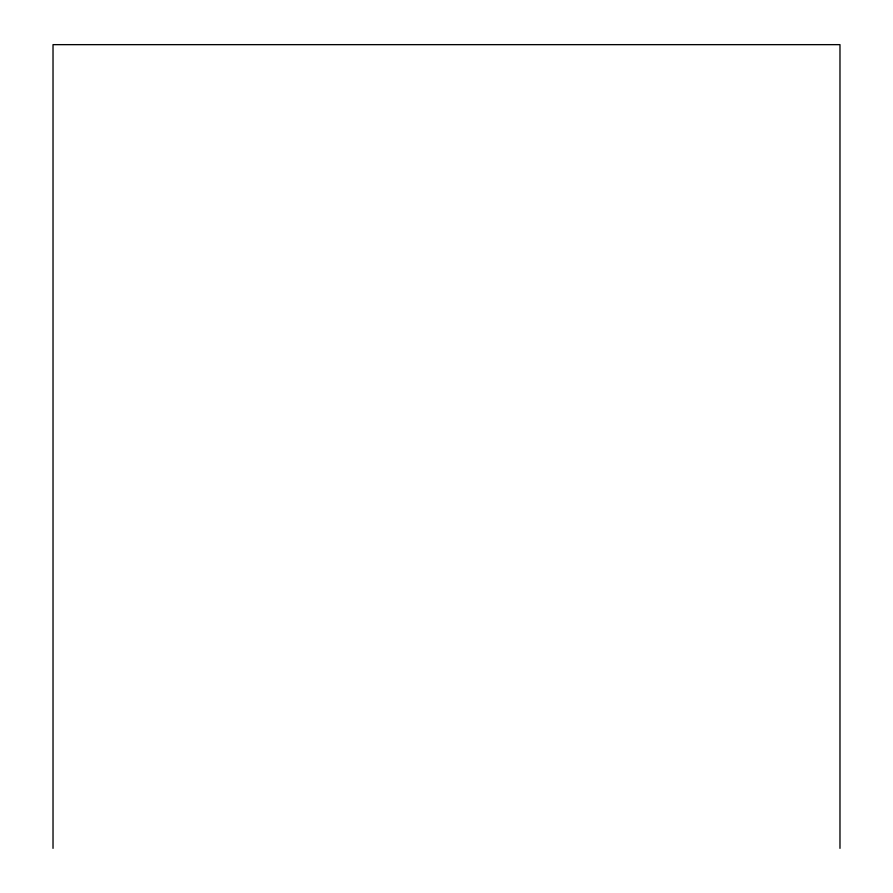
<?xml version="1.0" encoding="UTF-8"?>
<svg xmlns="http://www.w3.org/2000/svg" width="893" height="893" viewBox="0 0 893 893"><rect width="100%" height="100%" fill="white"/><g stroke="black" fill="none" stroke-linecap="round" stroke-linejoin="round"><path stroke-width="1.34" d="M839.978 848.35L839.978 44.65L53.022 44.65L53.022 848.35"/></g></svg>
